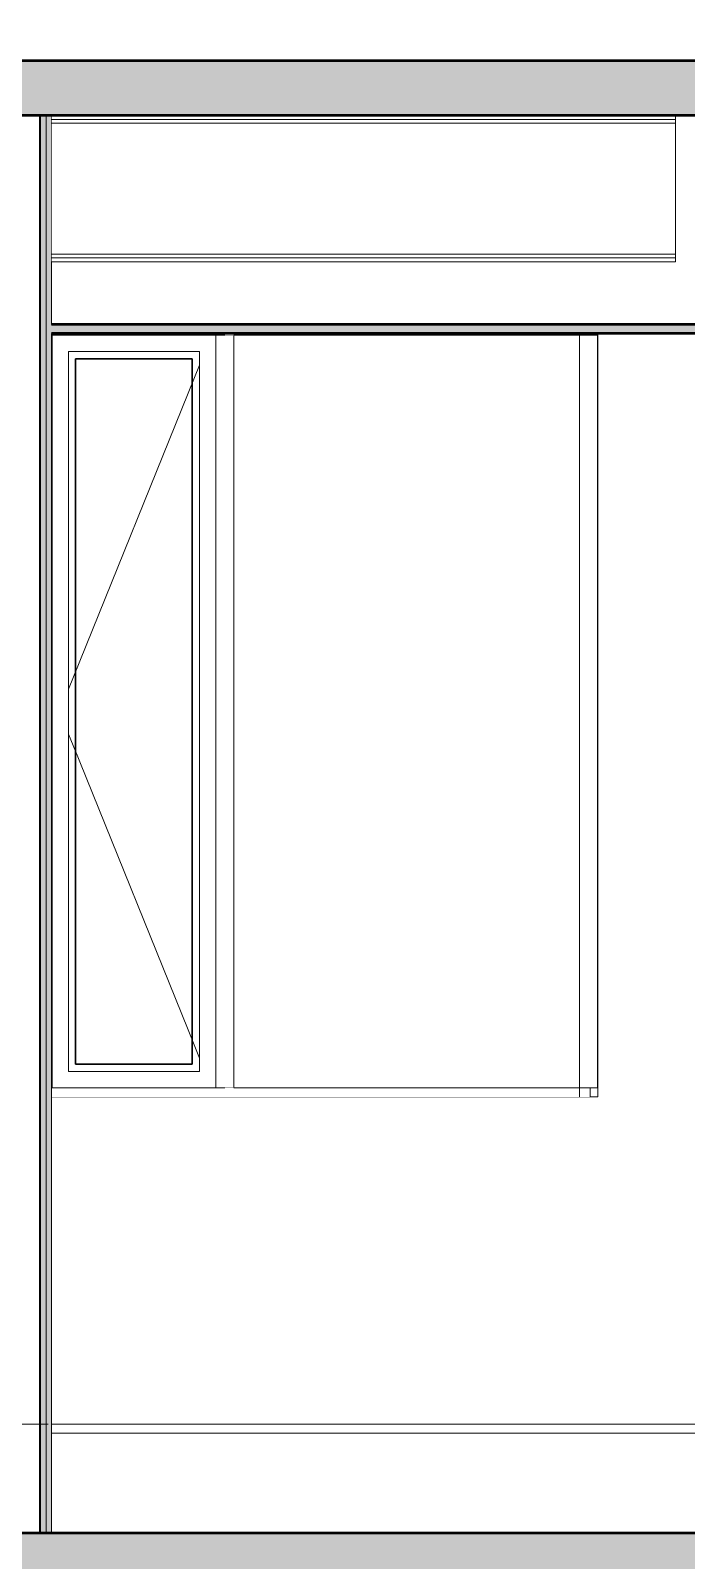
# Model space of a CAD drawing. Header units: millimetres. Extents: x -48147 to 1414029, y -496296 to 18123.
# Drawn here: x 1397658 to 1399461, y -483112 to -478904 of the extents above; entities that cross this region are included whole.
import ezdxf

# ---------------------------------------------------------------- set-up
doc = ezdxf.new("R2010")
doc.units = ezdxf.units.MM
doc.header["$MEASUREMENT"] = 0
doc.linetypes.add('Dashed', pattern=[2822.222233, 1411.111116, -1411.111116])
doc.linetypes.add('Wipeout_Contour', pattern=[1000, 0, -1000])
for name, color, linetype, lineweight, true_color in [('0_Pen_No__105', 7, 'Continuous', 15, 0xa6a6a6), ('A-230-M_FLOOR.IFC Import_Pen_No__109', 7, 'Continuous', 15, 0xa6a6a6), ('A-230-M_FLOOR.IFC Import_Pen_No__29', 7, 'Continuous', 50, 0x2a2a2a), ('New_A-20-M_Ceiling_Pen_No__107', 7, 'Continuous', 15, 0xa6a6a6), ('New_A-20-M_Ceiling_Pen_No__29', 7, 'Continuous', 50, 0x2a2a2a), ('New_A-25-M_Curtain_Wall_Pen_No__23', 7, 'Continuous', 30, 0x2a2a2a), ('New_A-25-M_Curtain_Wall_Pen_No__63', 7, 'Continuous', 20, 0x606060), ('New_A-25-M_Wall_Int_Pen_No__107', 7, 'Continuous', 15, 0xa6a6a6)]:
    doc.layers.add(name, color=color, linetype=linetype, lineweight=lineweight, true_color=true_color)
for name, color, linetype in [('A-230-M_FLOOR.IFC Import', 7, 'Continuous'), ('New_A-20-M_Ceiling', 7, 'Continuous'), ('New_A-20-M_Floor_Slab', 7, 'Continuous'), ('New_A-25-M_Curtain_Wall', 7, 'Continuous'), ('New_A-25-M_Wall_Ext', 7, 'Continuous'), ('New_A-25-M_Wall_Int', 7, 'Continuous'), ('New_ArchiCAD Doors', 7, 'Continuous'), ('S-280-M_STRUCT_FRAME.IFC Import', 7, 'Continuous')]:
    doc.layers.add(name, color=color, linetype=linetype)
for name, color, linetype, lineweight in [('New_A-20-M_Floor_Slab_Pen_No__4', 7, 'Continuous', 20), ('New_A-25-M_Curtain_Wall_Pen_No__3', 7, 'Continuous', 18), ('New_A-25-M_Curtain_Wall_Pen_No__87', 8, 'Continuous', 20), ('New_A-25-M_Wall_Int_Pen_No__1', 7, 'Continuous', 13), ('New_ArchiCAD Doors_Pen_No__87', 8, 'Continuous', 20), ('S-280-M_STRUCT_FRAME.IFC Import_Pen_No__90', 8, 'Continuous', 20)]:
    doc.layers.add(name, color=color, linetype=linetype, lineweight=lineweight)
pattern_1 = [(0, (1372879, -490836.73), (0, 389.7114), [24.375, -200.625]), (0, (1372991.5, -490641.88), (0, 389.7114), [24.375, -200.625]), (60, (1372879, -490836.73), (-337.5, 194.8557), [24.375, -200.625]), (60, (1373104, -490836.73), (-337.5, 194.8557), [24.375, -200.625]), (120, (1372903.37, -490836.73), (337.5, 194.8557), [24.375, -200.625]), (120, (1373128.37, -490836.73), (337.5, 194.8557), [24.375, -200.625]), (0, (1372878.996, -490799.23), (0, 75), [0, -75, 0, -112.5]), (45, (1372916.496, -490799.23), (-53.03301, 53.03301), [0, -56.25, 0, -93.75])]

# ---------------------------------------------------------------- blocks, each defined once
blk = doc.blocks.new('Section Elem_3_2', base_point=(1372879, -490836.7))
at = {"color": 254, "linetype": 'Wipeout_Contour', "lineweight": 0, "ltscale": 8872537.062367914}
blk.add_wipeout([(1399431, -479539.9), (1397715.9, -479539.9), (1397715.9, -479711.7), (1399461.2, -479711.7), (1399461.2, -479136.7), (1399431, -479136.7)], dxfattribs=at).dxf.layer = 'New_A-25-M_Wall_Ext'
at = {"color": 254, "linetype": 'Wipeout_Contour', "lineweight": 0, "ltscale": 8875983.763838157}
blk.add_wipeout([(1397715.9, -482736.7), (1399461.2, -482736.7), (1399461.2, -479736.7), (1399217.4, -479736.7), (1399217.4, -481836.7), (1397715.9, -481836.7)], dxfattribs=at).dxf.layer = 'New_A-25-M_Wall_Ext'
blk = doc.blocks.new('Section Elem_13_2', base_point=(1372879, -490836.7))
at = {"layer": 'New_ArchiCAD Doors_Pen_No__87', "linetype": 'Continuous'}
for p, q in [((1394167.2, -481836.7), (1394167.2, -479736.7)), ((1399217.4, -481836.7), (1399217.4, -479736.7)), ((1397715.9, -481836.7), (1399217.4, -481836.7))]:
    blk.add_line(p, q, dxfattribs=at)
blk = doc.blocks.new('Section Elem_17_2', base_point=(1372879, -490836.7))
at = {"color": 254, "linetype": 'Wipeout_Contour', "lineweight": 0, "ltscale": 5924412.651582181}
blk.add_wipeout([(1402726.3, -482736.7), (1397715.9, -482736.7), (1397715.9, -482761.7), (1402726.3, -482761.7)], dxfattribs=at).dxf.layer = 'New_A-20-M_Floor_Slab'
at = {"layer": 'New_A-20-M_Floor_Slab_Pen_No__4', "linetype": 'Continuous'}
blk.add_line((1402711.3, -482736.7), (1397715.9, -482736.7), dxfattribs=at)
at = {"color": 254, "linetype": 'Wipeout_Contour', "lineweight": 0, "ltscale": 5924608.265294793}
blk.add_wipeout([(1397715.9, -482761.7), (1397715.9, -483036.7), (1402726.3, -483036.7), (1402726.3, -482761.7)], dxfattribs=at).dxf.layer = 'New_A-20-M_Floor_Slab'
at = {"layer": 'New_A-20-M_Floor_Slab_Pen_No__4', "linetype": 'Continuous'}
blk.add_line((1402726.3, -482761.7), (1397715.9, -482761.7), dxfattribs=at)
blk = doc.blocks.new('Section Elem_91_2', base_point=(1372879, -490836.7))
at = {"color": 254, "linetype": 'Wipeout_Contour', "lineweight": 0, "ltscale": 5916062.316676416}
blk.add_wipeout([(1399167.1, -479741.7), (1398217.3, -479741.7), (1398217.3, -481811.7), (1399167.1, -481811.7)], dxfattribs=at).dxf.layer = 'New_A-25-M_Curtain_Wall'
at = {"color": 254, "linetype": 'Wipeout_Contour', "lineweight": 0, "ltscale": 5916567.142102489}
blk.add_wipeout([(1399167.2, -479741.7), (1399197.1, -479741.7), (1399197.1, -479736.7), (1399167.2, -479736.7)], dxfattribs=at).dxf.layer = 'New_A-25-M_Curtain_Wall'
at = {"color": 254, "linetype": 'Wipeout_Contour', "lineweight": 0, "ltscale": 5919277.36352038}
blk.add_wipeout([(1399197.1, -481811.7), (1399167.2, -481811.7), (1399167.2, -481836.7), (1399197.1, -481836.7)], dxfattribs=at).dxf.layer = 'New_A-25-M_Curtain_Wall'
at = {"layer": 'New_A-25-M_Curtain_Wall_Pen_No__87', "linetype": 'Continuous'}
for p, q in [((1399197.1, -479736.7), (1399197.1, -479741.7)), ((1399197.1, -481811.7), (1399197.1, -481836.7))]:
    blk.add_line(p, q, dxfattribs=at)
blk = doc.blocks.new('Section Elem_92_2', base_point=(1372879, -490836.7))
at = {"color": 254, "linetype": 'Wipeout_Contour', "lineweight": 0, "ltscale": 7389665.583434952}
blk.add_wipeout([(1397717.3, -479741.8), (1397762.2, -479786.7), (1398122.2, -479786.7), (1398167.2, -479741.7), (1397717.3, -479741.7)], dxfattribs=at).dxf.layer = 'New_A-25-M_Curtain_Wall'
at = {"color": 254, "linetype": 'Wipeout_Contour', "lineweight": 0, "ltscale": 5913991.322473857}
blk.add_wipeout([(1398167.2, -479741.7), (1398122.2, -479786.7), (1398122.2, -481766.7), (1398167.2, -481811.7)], dxfattribs=at).dxf.layer = 'New_A-25-M_Curtain_Wall'
at = {"color": 254, "linetype": 'Wipeout_Contour', "lineweight": 0, "ltscale": 7392973.466981637}
blk.add_wipeout([(1397717.3, -481811.7), (1397717.3, -481811.7), (1398167.2, -481811.7), (1398122.2, -481766.7), (1397762.2, -481766.7)], dxfattribs=at).dxf.layer = 'New_A-25-M_Curtain_Wall'
at = {"layer": 'New_A-25-M_Curtain_Wall_Pen_No__87', "linetype": 'Continuous'}
blk.add_line((1398167.2, -479741.7), (1398167.2, -481811.7), dxfattribs=at)
at = {"color": 254, "linetype": 'Wipeout_Contour', "lineweight": 0, "ltscale": 5912459.501344188}
blk.add_wipeout([(1397717.3, -481811.7), (1397762.2, -481766.7), (1397762.2, -479786.7), (1397717.3, -479741.8)], dxfattribs=at).dxf.layer = 'New_A-25-M_Curtain_Wall'
at = {"color": 254, "linetype": 'Wipeout_Contour', "lineweight": 0, "ltscale": 5913868.295815923}
blk.add_wipeout([(1398102.2, -481746.7), (1398122.2, -481766.7), (1398122.2, -479786.7), (1398102.2, -479806.7)], dxfattribs=at).dxf.layer = 'New_A-25-M_Curtain_Wall'
at = {"color": 254, "linetype": 'Wipeout_Contour', "lineweight": 0, "ltscale": 5912582.233207593}
blk.add_wipeout([(1397762.2, -481766.7), (1397782.2, -481746.7), (1397782.2, -479806.7), (1397762.2, -479786.7)], dxfattribs=at).dxf.layer = 'New_A-25-M_Curtain_Wall'
at = {"color": 254, "linetype": 'Wipeout_Contour', "lineweight": 0, "ltscale": 5911950.395859705}
blk.add_wipeout([(1397762.2, -479786.7), (1397782.2, -479806.7), (1398102.2, -479806.7), (1398122.2, -479786.7)], dxfattribs=at).dxf.layer = 'New_A-25-M_Curtain_Wall'
at = {"color": 254, "linetype": 'Wipeout_Contour', "lineweight": 0, "ltscale": 5914500.129454731}
blk.add_wipeout([(1397762.2, -481766.7), (1398122.2, -481766.7), (1398102.2, -481746.7), (1397782.2, -481746.7)], dxfattribs=at).dxf.layer = 'New_A-25-M_Curtain_Wall'
at = {"color": 254, "linetype": 'Wipeout_Contour', "lineweight": 0, "ltscale": 5913225.198863126}
blk.add_wipeout([(1397782.2, -479806.7), (1397782.2, -481746.7), (1398102.2, -481746.7), (1398102.2, -479806.7)], dxfattribs=at).dxf.layer = 'New_A-25-M_Curtain_Wall'
at = {"layer": 'New_A-25-M_Curtain_Wall_Pen_No__23', "linetype": 'Continuous'}
for p, q in [((1398102.2, -479806.7), (1397782.2, -479806.7)), ((1397782.2, -479806.7), (1397782.2, -481746.7)), ((1398102.2, -481746.7), (1398102.2, -479806.7)), ((1397782.2, -481746.7), (1398102.2, -481746.7))]:
    blk.add_line(p, q, dxfattribs=at)
at = {"layer": 'New_A-25-M_Curtain_Wall_Pen_No__3', "linetype": 'Continuous'}
for p, q in [((1398122.2, -479823.6), (1397762.2, -480714.8)), ((1398122.2, -481729.8), (1397762.2, -480838.6))]:
    blk.add_line(p, q, dxfattribs=at)
at = {"layer": 'New_A-25-M_Curtain_Wall_Pen_No__63', "linetype": 'Continuous'}
blk.add_line((1398102.2, -479806.7), (1398102.2, -481746.7), dxfattribs=at)
at = {"layer": 'New_A-25-M_Curtain_Wall_Pen_No__87', "linetype": 'Continuous'}
for p, q in [((1397762.2, -479786.7), (1397762.2, -481766.7)), ((1398122.2, -479786.7), (1397762.2, -479786.7)), ((1398122.2, -481766.7), (1398122.2, -479786.7)), ((1397762.2, -481766.7), (1398122.2, -481766.7))]:
    blk.add_line(p, q, dxfattribs=at)
blk = doc.blocks.new('Section Elem_93_2', base_point=(1372879, -490836.7))
at = {"color": 254, "linetype": 'Wipeout_Contour', "lineweight": 0, "ltscale": 5914076.641837025}
blk.add_wipeout([(1398167.2, -481811.7), (1398167.3, -481811.7), (1398167.3, -479741.7), (1398167.2, -479741.7)], dxfattribs=at).dxf.layer = 'New_A-25-M_Curtain_Wall'
at = {"color": 254, "linetype": 'Wipeout_Contour', "lineweight": 0, "ltscale": 5914171.274661624}
blk.add_wipeout([(1398167.3, -481811.7), (1398217.3, -481811.7), (1398217.3, -479741.7), (1398167.3, -479741.7)], dxfattribs=at).dxf.layer = 'New_A-25-M_Curtain_Wall'
at = {"layer": 'New_A-25-M_Curtain_Wall_Pen_No__87', "linetype": 'Continuous'}
for p, q in [((1398167.3, -481811.7), (1398167.3, -479741.7)), ((1398192.3, -479741.7), (1398217.3, -479741.7)), ((1398217.3, -481811.7), (1398217.3, -479741.7)), ((1398192.3, -481811.7), (1398217.3, -481811.7))]:
    blk.add_line(p, q, dxfattribs=at)
blk = doc.blocks.new('Section Elem_94_2', base_point=(1372879, -490836.7))
at = {"color": 254, "linetype": 'Wipeout_Contour', "lineweight": 0, "ltscale": 5917377.298830392}
blk.add_wipeout([(1399167.2, -481811.7), (1398192.3, -481811.7), (1398192.3, -481836.7), (1399167.2, -481836.7)], dxfattribs=at).dxf.layer = 'New_A-25-M_Curtain_Wall'
at = {"layer": 'New_A-25-M_Curtain_Wall_Pen_No__87', "linetype": 'Continuous'}
for p, q in [((1399167.2, -481811.7), (1398217.3, -481811.7)), ((1399167.2, -481836.7), (1399167.2, -481811.7))]:
    blk.add_line(p, q, dxfattribs=at)
blk = doc.blocks.new('Section Elem_95_2', base_point=(1372879, -490836.7))
at = {"color": 254, "linetype": 'Wipeout_Contour', "lineweight": 0, "ltscale": 5914666.206465239}
blk.add_wipeout([(1398192.3, -479741.7), (1399167.2, -479741.7), (1399167.2, -479736.7), (1398192.3, -479736.7)], dxfattribs=at).dxf.layer = 'New_A-25-M_Curtain_Wall'
at = {"layer": 'New_A-25-M_Curtain_Wall_Pen_No__87', "linetype": 'Continuous'}
for q in [(1398217.3, -479741.7), (1399167.2, -479736.7)]:
    blk.add_line((1399167.2, -479741.7), q, dxfattribs=at)
blk = doc.blocks.new('Section Elem_105_2', base_point=(1372879, -490836.7))
at = {"color": 254, "linetype": 'Wipeout_Contour', "lineweight": 0, "ltscale": 5917953.541982086}
blk.add_wipeout([(1399217.1, -479741.7), (1399167.1, -479741.7), (1399167.1, -481811.7), (1399217.1, -481811.7)], dxfattribs=at).dxf.layer = 'New_A-25-M_Curtain_Wall'
at = {"layer": 'New_A-25-M_Curtain_Wall_Pen_No__87', "linetype": 'Continuous'}
for p, q in [((1399217.1, -479741.7), (1399167.2, -479741.7)), ((1399167.2, -479741.7), (1399167.2, -481811.7)), ((1399217.1, -479741.7), (1399217.1, -481811.7)), ((1399217.1, -481811.7), (1399167.2, -481811.7))]:
    blk.add_line(p, q, dxfattribs=at)
blk = doc.blocks.new('Section Elem_110_2', base_point=(1372879, -490836.7))
at = {"color": 254, "linetype": 'Wipeout_Contour', "lineweight": 0, "ltscale": 5912371.866353889}
blk.add_wipeout([(1397715.9, -481811.7), (1397717.3, -481811.7), (1397717.3, -479741.7), (1397715.9, -479741.7)], dxfattribs=at).dxf.layer = 'New_A-25-M_Curtain_Wall'
at = {"layer": 'New_A-25-M_Curtain_Wall_Pen_No__87', "linetype": 'Continuous'}
for p, q in [((1397717.3, -479741.7), (1397715.9, -479741.7)), ((1397717.3, -479741.7), (1397717.3, -481811.7)), ((1397717.3, -481811.7), (1397715.9, -481811.7))]:
    blk.add_line(p, q, dxfattribs=at)
blk = doc.blocks.new('Section Elem_111_2', base_point=(1372879, -490836.7))
at = {"color": 254, "linetype": 'Wipeout_Contour', "lineweight": 0, "ltscale": 5914632.922083961}
blk.add_wipeout([(1397715.9, -481836.7), (1398192.3, -481836.7), (1398192.3, -481811.7), (1397715.9, -481811.7)], dxfattribs=at).dxf.layer = 'New_A-25-M_Curtain_Wall'
at = {"layer": 'New_A-25-M_Curtain_Wall_Pen_No__87', "linetype": 'Continuous'}
blk.add_line((1398192.3, -481811.7), (1397717.3, -481811.7), dxfattribs=at)
blk = doc.blocks.new('Section Elem_112_2', base_point=(1372879, -490836.7))
at = {"color": 254, "linetype": 'Wipeout_Contour', "lineweight": 0, "ltscale": 5911920.570956381}
blk.add_wipeout([(1398192.3, -479736.7), (1397715.9, -479736.7), (1397715.9, -479741.7), (1398192.3, -479741.7)], dxfattribs=at).dxf.layer = 'New_A-25-M_Curtain_Wall'
at = {"layer": 'New_A-25-M_Curtain_Wall_Pen_No__87', "linetype": 'Continuous'}
blk.add_line((1398192.3, -479741.7), (1397717.3, -479741.7), dxfattribs=at)
blk = doc.blocks.new('Section Elem_134_2', base_point=(1372879, -490836.7))
at = {"layer": 'New_A-25-M_Wall_Int_Pen_No__107', "linetype": 'Continuous', "lineweight": 0, "true_color": 0x535353}
blk.add_hatch(color=251, dxfattribs=at).paths.add_polyline_path([(1397682.9, -483036.7), (1397685.9, -483036.7), (1397685.9, -479136.7), (1397682.9, -479136.7)])
at = {"layer": 'New_A-25-M_Wall_Int_Pen_No__107', "linetype": 'Continuous'}
for points in [[(1397685.9, -483036.7), (1397700.9, -483036.7), (1397700.9, -479136.7), (1397685.9, -479136.7)], [(1397700.9, -483036.7), (1397715.9, -483036.7), (1397715.9, -479136.7), (1397700.9, -479136.7)]]:
    blk.add_hatch(color=256, dxfattribs=at).paths.add_polyline_path(points)
at = {"layer": 'New_A-25-M_Wall_Int_Pen_No__1', "linetype": 'Continuous'}
for p, q in [((1397585.9, -479136.7), (1397585.9, -479711.7)), ((1397715.9, -479136.7), (1397715.9, -479711.7)), ((1397585.9, -479736.7), (1397585.9, -482736.7)), ((1397715.9, -479736.7), (1397715.9, -482736.7))]:
    blk.add_line(p, q, dxfattribs=at)
at = {"layer": 'New_A-25-M_Wall_Int_Pen_No__1', "linetype": 'Continuous', "flags": 128}
for points in [[(1397585.9, -482736.7), (1397585.9, -482761.7), (1397585.9, -483036.7)], [(1397715.9, -482736.7), (1397715.9, -482761.7), (1397715.9, -483036.7)]]:
    blk.add_lwpolyline(points, dxfattribs=at)
at = {"color": 254, "linetype": 'Wipeout_Contour', "lineweight": 0, "ltscale": 5912530.080056605}
blk.add_wipeout([(1397618.9, -483036.7), (1397682.9, -483036.7), (1397682.9, -479136.7), (1397618.9, -479136.7)], dxfattribs=at).dxf.layer = 'New_A-25-M_Wall_Int'
at = {"layer": 'New_A-25-M_Wall_Int_Pen_No__107', "linetype": 'Continuous'}
for points in [[(1397585.9, -479136.7), (1397585.9, -479711.7), (1397600.9, -479711.7), (1397600.9, -479136.7)], [(1397600.9, -483036.7), (1397615.9, -483036.7), (1397615.9, -479136.7), (1397600.9, -479136.7), (1397600.9, -479711.7), (1397600.9, -479736.7)], [(1397600.9, -479736.7), (1397585.9, -479736.7), (1397585.9, -483036.7), (1397600.9, -483036.7)]]:
    blk.add_hatch(color=256, dxfattribs=at).paths.add_polyline_path(points)
at = {"layer": 'New_A-25-M_Wall_Int_Pen_No__107', "linetype": 'Continuous', "lineweight": 0, "true_color": 0x535353}
blk.add_hatch(color=251, dxfattribs=at).paths.add_polyline_path([(1397615.9, -483036.7), (1397618.9, -483036.7), (1397618.9, -479136.7), (1397615.9, -479136.7)])
at = {"layer": 'New_A-25-M_Wall_Int_Pen_No__1', "linetype": 'Continuous'}
for p, q in [((1397600.9, -479136.7), (1397600.9, -479711.7)), ((1397615.9, -479136.7), (1397615.9, -483036.7)), ((1397618.9, -479136.7), (1397618.9, -483036.7)), ((1397682.9, -479136.7), (1397682.9, -483036.7)), ((1397685.9, -479136.7), (1397685.9, -483036.7)), ((1397700.9, -479136.7), (1397700.9, -483036.7)), ((1397600.9, -479736.7), (1397600.9, -483036.7))]:
    blk.add_line(p, q, dxfattribs=at)
blk = doc.blocks.new('Section Elem_171_2', base_point=(1372879, -490836.7))
at = {"color": 254, "linetype": 'Wipeout_Contour', "lineweight": 0, "ltscale": 5852988.886324035}
blk.add_wipeout([(1360553.7, -478711.7), (1360553.7, -478986.7), (1404762.6, -478986.7), (1404762.6, -478711.7)], dxfattribs=at).dxf.layer = 'New_A-20-M_Floor_Slab'
blk = doc.blocks.new('Section Elem_358_2', base_point=(1372879, -490836.7))
at = {"layer": 'New_A-20-M_Ceiling_Pen_No__107', "linetype": 'Continuous'}
blk.add_hatch(color=256, dxfattribs=at).paths.add_polyline_path([(1402726.3, -479711.7), (1397715.9, -479711.7), (1397715.9, -479736.7), (1402726.3, -479736.7)])
at = {"layer": 'New_A-20-M_Ceiling_Pen_No__29', "linetype": 'Continuous'}
for p, q in [((1402711.3, -479711.7), (1397715.9, -479711.7)), ((1402726.3, -479711.7), (1402711.3, -479711.7)), ((1402726.3, -479711.7), (1402726.3, -479736.7)), ((1402711.3, -479736.7), (1397715.9, -479736.7)), ((1402726.3, -479736.7), (1402711.3, -479736.7))]:
    blk.add_line(p, q, dxfattribs=at)
blk = doc.blocks.new('Section Elem_532_2', base_point=(1372879, -490836.7))
at = {"color": 254, "linetype": 'Wipeout_Contour', "lineweight": 0, "ltscale": 5913998.161685204}
blk.add_wipeout([(1399431, -479528.7), (1397715.9, -479528.7), (1397715.9, -479539.9), (1399431, -479539.9)], dxfattribs=at).dxf.layer = 'S-280-M_STRUCT_FRAME.IFC Import'
at = {"color": 254, "linetype": 'Wipeout_Contour', "lineweight": 0, "ltscale": 5913988.957726101}
blk.add_wipeout([(1399431, -479525.7), (1397715.9, -479525.7), (1397715.9, -479528.7), (1399431, -479528.7)], dxfattribs=at).dxf.layer = 'S-280-M_STRUCT_FRAME.IFC Import'
at = {"color": 254, "linetype": 'Wipeout_Contour', "lineweight": 0, "ltscale": 5913982.341186703}
blk.add_wipeout([(1399431, -479518.5), (1397715.9, -479518.5), (1397715.9, -479525.7), (1399431, -479525.7)], dxfattribs=at).dxf.layer = 'S-280-M_STRUCT_FRAME.IFC Import'
at = {"layer": 'S-280-M_STRUCT_FRAME.IFC Import_Pen_No__90', "linetype": 'Continuous'}
blk.add_line((1397715.9, -479539.9), (1399431, -479539.9), dxfattribs=at)
at = {"color": 254, "linetype": 'Wipeout_Contour', "lineweight": 0, "ltscale": 5913743.965019554}
blk.add_wipeout([(1397715.9, -479518.5), (1399431, -479518.5), (1399431, -479158.1), (1397715.9, -479158.1)], dxfattribs=at).dxf.layer = 'S-280-M_STRUCT_FRAME.IFC Import'
at = {"layer": 'S-280-M_STRUCT_FRAME.IFC Import_Pen_No__90', "linetype": 'Continuous'}
for p, q in [((1397715.9, -479518.5), (1399431, -479518.5)), ((1399431, -479518.5), (1399431, -479525.7)), ((1397715.9, -479528.7), (1399431, -479528.7)), ((1399431, -479525.7), (1399431, -479528.7)), ((1399431, -479528.7), (1399431, -479539.9))]:
    blk.add_line(p, q, dxfattribs=at)
at = {"color": 254, "linetype": 'Wipeout_Contour', "lineweight": 0, "ltscale": 5913505.591937359}
blk.add_wipeout([(1397715.9, -479158.1), (1399431, -479158.1), (1399431, -479150.9), (1397715.9, -479150.9)], dxfattribs=at).dxf.layer = 'S-280-M_STRUCT_FRAME.IFC Import'
at = {"color": 254, "linetype": 'Wipeout_Contour', "lineweight": 0, "ltscale": 5913498.980191234}
blk.add_wipeout([(1397715.9, -479147.9), (1397715.9, -479150.9), (1399431, -479150.9), (1399431, -479147.9)], dxfattribs=at).dxf.layer = 'S-280-M_STRUCT_FRAME.IFC Import'
at = {"color": 254, "linetype": 'Wipeout_Contour', "lineweight": 0, "ltscale": 5913489.784889368}
blk.add_wipeout([(1399431, -479136.7), (1397715.9, -479136.7), (1397715.9, -479147.9), (1399431, -479147.9)], dxfattribs=at).dxf.layer = 'S-280-M_STRUCT_FRAME.IFC Import'
at = {"layer": 'S-280-M_STRUCT_FRAME.IFC Import_Pen_No__90', "linetype": 'Continuous'}
for p, q in [((1399431, -479136.7), (1399431, -479147.9)), ((1397715.9, -479147.9), (1399431, -479147.9)), ((1397715.9, -479158.1), (1399431, -479158.1)), ((1399431, -479147.9), (1399431, -479150.9)), ((1399431, -479150.9), (1399431, -479158.1)), ((1399431, -479158.1), (1399431, -479518.5))]:
    blk.add_line(p, q, dxfattribs=at)
blk = doc.blocks.new('Section Elem_733_2', base_point=(1372879, -490836.7))
at = {"color": 254, "linetype": 'Wipeout_Contour', "lineweight": 0, "ltscale": 5859149.695969879}
blk.add_wipeout([(1360553.8, -483186.7), (1405057.4, -483186.7), (1405057.4, -483036.7), (1360553.8, -483036.7)], dxfattribs=at).dxf.layer = 'A-230-M_FLOOR.IFC Import'
at = {"layer": 'A-230-M_FLOOR.IFC Import_Pen_No__109', "linetype": 'Continuous'}
h = blk.add_hatch(dxfattribs=at)
h.set_pattern_fill('Lightweight_Concrete_0002', color=256, style=0, pattern_type=2)
h.set_pattern_definition(pattern_1)
h.paths.add_polyline_path([(1360553.8, -483186.7), (1405057.4, -483186.7), (1405057.4, -483036.7), (1360553.8, -483036.7)])
at = {"layer": 'A-230-M_FLOOR.IFC Import_Pen_No__29', "linetype": 'Continuous', "flags": 128}
blk.add_lwpolyline([(1402866.3, -483036.7), (1402726.3, -483036.7), (1397715.9, -483036.7), (1397700.9, -483036.7), (1397685.9, -483036.7), (1397682.9, -483036.7), (1397618.9, -483036.7), (1397615.9, -483036.7), (1397600.9, -483036.7), (1397585.9, -483036.7), (1392940.4, -483036.7), (1392925.4, -483036.7), (1392910.4, -483036.7), (1392907.4, -483036.7), (1392843.4, -483036.7)], dxfattribs=at)
blk = doc.blocks.new('Section Elem_734_2', base_point=(1372879, -490836.7))
at = {"color": 254, "linetype": 'Wipeout_Contour', "lineweight": 0, "ltscale": 5853541.955050274}
blk.add_wipeout([(1360553.8, -479136.7), (1404907.6, -479136.7), (1404907.6, -478986.7), (1360553.8, -478986.7)], dxfattribs=at).dxf.layer = 'A-230-M_FLOOR.IFC Import'
at = {"layer": 'A-230-M_FLOOR.IFC Import_Pen_No__109', "linetype": 'Continuous'}
h = blk.add_hatch(dxfattribs=at)
h.set_pattern_fill('Lightweight_Concrete_0002', color=256, style=0, pattern_type=2)
h.set_pattern_definition(pattern_1)
h.paths.add_polyline_path([(1360553.8, -479136.7), (1404907.6, -479136.7), (1404907.6, -478986.7), (1360553.8, -478986.7)])
at = {"layer": 'A-230-M_FLOOR.IFC Import_Pen_No__29', "linetype": 'Continuous'}
blk.add_line((1399534.5, -479136.7), (1397715.9, -479136.7), dxfattribs=at)
at = {"layer": 'A-230-M_FLOOR.IFC Import_Pen_No__29', "linetype": 'Continuous', "flags": 128}
for points in [[(1404907.6, -478986.7), (1404902.6, -478986.7), (1404762.6, -478986.7), (1360553.8, -478986.7)], [(1397715.9, -479136.7), (1397700.9, -479136.7), (1397685.9, -479136.7), (1397682.9, -479136.7), (1397618.9, -479136.7), (1397615.9, -479136.7), (1397600.9, -479136.7), (1397585.9, -479136.7)]]:
    blk.add_lwpolyline(points, dxfattribs=at)
blk = doc.blocks.new('S-24 Building Section_STORY_MARKER', base_point=(1372879, -490836.7))
at = {"layer": '0_Pen_No__105', "linetype": 'Dashed', "ltscale": 0.1}
blk.add_line((1358054.7, -482736.7), (1410366.7, -482736.7), dxfattribs=at)

msp = doc.modelspace()

# ---------------------------------------------------------------- block references
at = {"layer": 'New_A-25-M_Wall_Ext'}
msp.add_blockref('Section Elem_3_2', (1372879, -490836.7), dxfattribs=at)

# ---------------------------------------------------------------- next in the draw order: block references
at = {"layer": 'New_A-20-M_Floor_Slab'}
for name in ['Section Elem_171_2', 'Section Elem_17_2']:
    msp.add_blockref(name, (1372879, -490836.7), dxfattribs=at)
at = {"layer": 'New_ArchiCAD Doors'}
msp.add_blockref('Section Elem_13_2', (1372879, -490836.7), dxfattribs=at)

# ---------------------------------------------------------------- next in the draw order: block references
at = {"layer": 'New_A-25-M_Curtain_Wall'}
for name in ['Section Elem_92_2', 'Section Elem_91_2']:
    msp.add_blockref(name, (1372879, -490836.7), dxfattribs=at)

# ---------------------------------------------------------------- next in the draw order: block references
for name in ['Section Elem_110_2', 'Section Elem_93_2']:
    msp.add_blockref(name, (1372879, -490836.7), dxfattribs=at)

# ---------------------------------------------------------------- next in the draw order: block references
for name in ['Section Elem_95_2', 'Section Elem_94_2']:
    msp.add_blockref(name, (1372879, -490836.7), dxfattribs=at)

# ---------------------------------------------------------------- next in the draw order: block references
for name in ['Section Elem_112_2', 'Section Elem_105_2', 'Section Elem_111_2']:
    msp.add_blockref(name, (1372879, -490836.7), dxfattribs=at)

# ---------------------------------------------------------------- next in the draw order: block references
at = {"layer": 'New_A-25-M_Wall_Int'}
msp.add_blockref('Section Elem_134_2', (1372879, -490836.7), dxfattribs=at)

# ---------------------------------------------------------------- next in the draw order: block references
at = {"layer": 'A-230-M_FLOOR.IFC Import'}
msp.add_blockref('Section Elem_733_2', (1372879, -490836.7), dxfattribs=at)
at = {"layer": 'New_A-20-M_Ceiling'}
msp.add_blockref('Section Elem_358_2', (1372879, -490836.7), dxfattribs=at)
at = {"layer": 'S-280-M_STRUCT_FRAME.IFC Import'}
msp.add_blockref('Section Elem_532_2', (1372879, -490836.7), dxfattribs=at)

# ---------------------------------------------------------------- next in the draw order: block references
at = {"layer": 'A-230-M_FLOOR.IFC Import'}
msp.add_blockref('Section Elem_734_2', (1372879, -490836.7), dxfattribs=at)

# ---------------------------------------------------------------- next in the draw order: block references
at = {"linetype": 'Continuous', "lineweight": 0}
msp.add_blockref('S-24 Building Section_STORY_MARKER', (1372879, -490836.7), dxfattribs=at)

doc.saveas('drawing.dxf')
